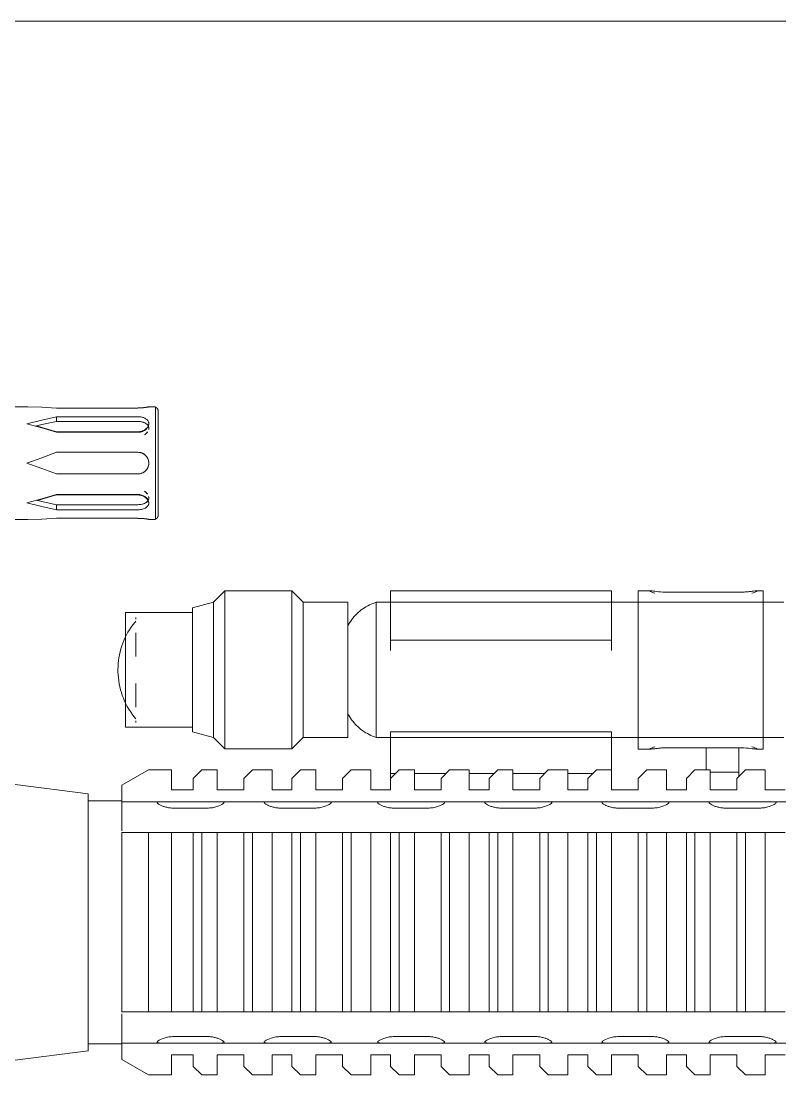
# Model space of a CAD drawing. Header units: inches. Extents: x -10318 to -7858, y -1627 to -453.
# Drawn here: x -8846.88 to -8841.22, y -579.17 to -571.31 of the extents above; entities that cross this region are included whole.
import ezdxf

# ---------------------------------------------------------------- set-up
doc = ezdxf.new("R2010")
doc.units = ezdxf.units.IN
doc.header["$MEASUREMENT"] = 0
doc.layers.add('A-FLOR', color=192, linetype='Continuous', lineweight=18)
doc.layers.add('A-GENM', color=13, linetype='Continuous', lineweight=9)

# ---------------------------------------------------------------- blocks, each defined once
blk = doc.blocks.new('M4_Assault_Rifle_14308 - M4_Assault_Rifle_14308-5156037-4-Lower')
at = {"layer": 'A-GENM'}
for p, q in [((15.3797, 0.4197), (15.2704, 0.4197)), ((16.2006, 0.4113), (15.5931, 0.4113)), ((16.3305, 0.4197), (16.2812, 0.4197)), ((16.3305, 0.4197), (16.3305, 0)), ((15.5931, 0.346), (16.2006, 0.346)), ((15.5931, 0.311), (15.5931, 0.346)), ((16.3305, 0), (16.3305, 0.3609)), ((16.3305, 0.333), (16.3305, 0.2555)), ((16.3305, 0.2552), (16.3305, 0.3323)), ((16.3305, 0.3181), (16.3305, 0.2291)), ((16.3305, 0.3181), (16.3305, 0.2291)), ((16.3305, 0.3181), (16.3305, 0.2498)), ((16.3305, 0.3181), (16.3305, 0.2498)), ((16.2006, 0.311), (15.5931, 0.311)), ((15.5931, 0.234), (16.2006, 0.234)), ((16.2006, 0.2306), (15.5931, 0.2306)), ((16.3305, 0.2255), (16.3305, 0.1385)), ((15.5931, 0.0807), (16.2006, 0.0807)), ((16.3305, 0.0548), (16.3305, 0)), ((16.3305, 0), (16.3305, 0.0548)), ((16.3305, 0.0547), (16.3305, 0)), ((16.3305, 0.0547), (16.3305, 0)), ((16.3305, 0.0458), (16.3305, 0)), ((16.3305, 0.0458), (16.3305, 0)), ((16.3305, 0), (16.3305, -0.0548)), ((16.3305, 0), (16.3305, -0.4197)), ((16.3305, 0), (16.3305, -0.0458)), ((16.3305, 0), (16.3305, -0.0458)), ((16.3305, 0), (16.3305, -0.0547)), ((16.3305, 0), (16.3305, -0.0547)), ((16.3305, -0.3609), (16.3305, 0)), ((16.3305, -0.0548), (16.3305, 0)), ((16.2006, -0.0807), (15.5931, -0.0807)), ((16.3305, -0.1385), (16.3305, -0.2255)), ((15.5931, -0.234), (16.2006, -0.234)), ((16.2006, -0.2378), (15.5931, -0.2378)), ((15.5931, -0.3102), (16.2006, -0.3102)), ((15.5931, -0.3102), (15.5931, -0.3483)), ((16.2006, -0.3483), (15.5931, -0.3483)), ((15.2704, -0.4197), (15.3797, -0.4197)), ((15.5931, -0.4113), (16.2006, -0.4113)), ((16.2812, -0.4197), (16.3305, -0.4197))]:
    blk.add_line(p, q, dxfattribs=at)
at = {"layer": 'A-GENM', "flags": 128}
for points in [[(15.5931, 0.4113), (15.4828, 0.4175), (15.3714, 0.4197)], [(16.3305, 0.4167), (16.3315, 0.4165), (16.3325, 0.4162), (16.3334, 0.4159), (16.3344, 0.4156), (16.3353, 0.4152), (16.3362, 0.4148), (16.3371, 0.4143), (16.338, 0.4138), (16.3389, 0.4133), (16.3397, 0.4128), (16.3405, 0.4122), (16.3413, 0.4116), (16.3421, 0.4109), (16.3428, 0.4102), (16.3435, 0.4095), (16.3442, 0.4088), (16.3449, 0.408), (16.3455, 0.4072), (16.3461, 0.4064), (16.3466, 0.4056), (16.3472, 0.4047), (16.3476, 0.4038), (16.3481, 0.4029), (16.3485, 0.402), (16.3489, 0.4011), (16.3492, 0.4001), (16.3495, 0.3992), (16.3498, 0.3982), (16.35, 0.3972), (16.3502, 0.3962), (16.3504, 0.3952), (16.3505, 0.3942), (16.3505, 0.3932), (16.3506, 0.3922), (16.3506, 0.3921)], [(15.3714, 0.2936), (15.483, 0.3213), (15.5931, 0.346)], [(16.3506, 0.3921), (16.3506, 0.3918), (16.3506, 0.3908), (16.3506, 0.3892), (16.3506, 0.3871), (16.3506, 0.3843), (16.3506, 0.3808), (16.3506, 0.3768), (16.3506, 0.3722), (16.3506, 0.3669), (16.3506, 0.3611), (16.3506, 0.3547), (16.3506, 0.3478), (16.3506, 0.3402), (16.3506, 0.3322), (16.3506, 0.3236), (16.3506, 0.3145), (16.3506, 0.3049), (16.3506, 0.2948), (16.3506, 0.2842), (16.3506, 0.2732), (16.3506, 0.2617), (16.3506, 0.2498), (16.3506, 0.2375), (16.3506, 0.2249), (16.3506, 0.2118), (16.3506, 0.1985), (16.3506, 0.1848), (16.3506, 0.1708), (16.3506, 0.1566), (16.3506, 0.1421), (16.3506, 0.1273), (16.3506, 0.1124), (16.3506, 0.0973), (16.3506, 0.082), (16.3506, 0.0666), (16.3506, 0.0511), (16.3506, 0.0355), (16.3506, 0.0199), (16.3506, 0.0042), (16.3506, 0)], [(16.3506, 0), (16.3506, 0.0157), (16.3506, 0.0313), (16.3506, 0.0469), (16.3506, 0.0625), (16.3506, 0.0779), (16.3506, 0.0932), (16.3506, 0.1083), (16.3506, 0.1233), (16.3506, 0.1381), (16.3506, 0.1527), (16.3506, 0.167), (16.3506, 0.181), (16.3506, 0.1948), (16.3506, 0.2083), (16.3506, 0.2214), (16.3506, 0.2341), (16.3506, 0.2465), (16.3506, 0.2585), (16.3506, 0.2701), (16.3506, 0.2813), (16.3506, 0.2919), (16.3506, 0.3022), (16.3506, 0.3119), (16.3506, 0.3212), (16.3506, 0.3299), (16.3506, 0.3381), (16.3506, 0.3458), (16.3506, 0.3529), (16.3506, 0.3594), (16.3506, 0.3654), (16.3506, 0.3708), (16.3506, 0.3756), (16.3506, 0.3798), (16.3506, 0.3834), (16.3506, 0.3864), (16.3506, 0.3887), (16.3506, 0.3905), (16.3506, 0.3916), (16.3506, 0.392)], [(15.5931, 0.2306), (15.4825, 0.2633), (15.3714, 0.2936)], [(15.5931, 0.311), (15.4833, 0.2873), (15.4367, 0.2763)], [(15.4424, 0.2776), (15.4825, 0.2665), (15.5931, 0.234)], [(15.3714, 0), (15.4828, 0.0405), (15.5931, 0.0807)], [(15.5931, -0.0807), (15.4828, -0.0405), (15.3714, 0)], [(16.3506, -0.3921), (16.3506, -0.3918), (16.3506, -0.3908), (16.3506, -0.3892), (16.3506, -0.3871), (16.3506, -0.3843), (16.3506, -0.3808), (16.3506, -0.3768), (16.3506, -0.3722), (16.3506, -0.3669), (16.3506, -0.3611), (16.3506, -0.3547), (16.3506, -0.3478), (16.3506, -0.3402), (16.3506, -0.3322), (16.3506, -0.3236), (16.3506, -0.3145), (16.3506, -0.3049), (16.3506, -0.2948), (16.3506, -0.2842), (16.3506, -0.2732), (16.3506, -0.2617), (16.3506, -0.2498), (16.3506, -0.2375), (16.3506, -0.2249), (16.3506, -0.2118), (16.3506, -0.1985), (16.3506, -0.1848), (16.3506, -0.1708), (16.3506, -0.1566), (16.3506, -0.1421), (16.3506, -0.1273), (16.3506, -0.1124), (16.3506, -0.0973), (16.3506, -0.082), (16.3506, -0.0666), (16.3506, -0.0511), (16.3506, -0.0355), (16.3506, -0.0199), (16.3506, -0.0042), (16.3506, 0)], [(16.3506, 0), (16.3506, -0.0157), (16.3506, -0.0313), (16.3506, -0.0469), (16.3506, -0.0625), (16.3506, -0.0779), (16.3506, -0.0932), (16.3506, -0.1083), (16.3506, -0.1233), (16.3506, -0.1381), (16.3506, -0.1527), (16.3506, -0.167), (16.3506, -0.181), (16.3506, -0.1948), (16.3506, -0.2083), (16.3506, -0.2214), (16.3506, -0.2341), (16.3506, -0.2465), (16.3506, -0.2585), (16.3506, -0.2701), (16.3506, -0.2813), (16.3506, -0.2919), (16.3506, -0.3022), (16.3506, -0.3119), (16.3506, -0.3212), (16.3506, -0.3299), (16.3506, -0.3381), (16.3506, -0.3458), (16.3506, -0.3529), (16.3506, -0.3594), (16.3506, -0.3654), (16.3506, -0.3708), (16.3506, -0.3756), (16.3506, -0.3798), (16.3506, -0.3834), (16.3506, -0.3864), (16.3506, -0.3887), (16.3506, -0.3905), (16.3506, -0.3916), (16.3506, -0.392)], [(15.3714, -0.297), (15.4831, -0.2667), (15.5931, -0.234)], [(15.5931, -0.3483), (15.4825, -0.3242), (15.3714, -0.297)], [(15.4441, -0.2777), (15.4826, -0.2867), (15.5931, -0.3102)], [(15.5931, -0.2378), (15.483, -0.2702), (15.4508, -0.2792)], [(16.3506, -0.3921), (16.3505, -0.3931), (16.3505, -0.3941), (16.3504, -0.3951), (16.3502, -0.3961), (16.3501, -0.3971), (16.3498, -0.398), (16.3496, -0.399), (16.3493, -0.4), (16.3489, -0.4009), (16.3486, -0.4019), (16.3482, -0.4028), (16.3477, -0.4037), (16.3472, -0.4046), (16.3467, -0.4054), (16.3462, -0.4063), (16.3456, -0.4071), (16.345, -0.4079), (16.3443, -0.4087), (16.3436, -0.4094), (16.3429, -0.4101), (16.3422, -0.4108), (16.3414, -0.4115), (16.3406, -0.4121), (16.3398, -0.4127), (16.339, -0.4132), (16.3381, -0.4138), (16.3373, -0.4143), (16.3364, -0.4147), (16.3355, -0.4151), (16.3345, -0.4155), (16.3336, -0.4159), (16.3326, -0.4162), (16.3316, -0.4164), (16.3307, -0.4167), (16.3305, -0.4167)], [(15.3714, -0.4197), (15.4828, -0.4175), (15.5931, -0.4113)]]:
    blk.add_lwpolyline(points, dxfattribs=at)
at = {"layer": 'A-GENM'}
for points, knots in [([(16.2006, 0.4125), (16.2055, 0.4125), (16.215, 0.4127), (16.2283, 0.4133), (16.2412, 0.4143), (16.2528, 0.4156), (16.2627, 0.4169), (16.2709, 0.4181), (16.2768, 0.4191), (16.2803, 0.4196), (16.2811, 0.4197), (16.2812, 0.4197)], [0, 0, 0, 0, 0.0555556, 0.1111111, 0.1666667, 0.2222222, 0.2777778, 0.3333333, 0.3888889, 0.4444444, 0.4880911, 0.4880911, 0.4880911, 0.4880911]), ([(16.2812, 0.4197), (16.2811, 0.4196), (16.2805, 0.4195), (16.2781, 0.4189), (16.2727, 0.4178), (16.2629, 0.4161), (16.2503, 0.4143), (16.2379, 0.413), (16.2304, 0.4124), (16.2283, 0.4123)], [0.5138889, 0.5138889, 0.5138889, 0.5138889, 0.5486111, 0.5833333, 0.6527778, 0.7222222, 0.7916667, 0.8611111, 0.8888889, 0.8888889, 0.8888889, 0.8888889]), ([(16.2006, 0.346), (16.2055, 0.346), (16.215, 0.3455), (16.2283, 0.3434), (16.2412, 0.3398), (16.2527, 0.3349), (16.2626, 0.3287), (16.2708, 0.3214), (16.2767, 0.313), (16.2808, 0.3029), (16.2816, 0.2933), (16.2806, 0.2848), (16.2782, 0.2764), (16.2728, 0.2656), (16.2629, 0.2541), (16.2503, 0.2442), (16.2298, 0.2339), (16.2128, 0.2307), (16.2006, 0.2306)], [0, 0, 0, 0, 0.055556, 0.111111, 0.166667, 0.222222, 0.277778, 0.333333, 0.388889, 0.444444, 0.513889, 0.548611, 0.583333, 0.652778, 0.722222, 0.791667, 0.861111, 1, 1, 1, 1]), ([(16.2801, 0.2501), (16.2812, 0.2543), (16.2818, 0.2629), (16.2791, 0.2747), (16.2726, 0.2856), (16.2628, 0.2946), (16.2502, 0.3018), (16.2298, 0.3089), (16.2129, 0.3109), (16.2006, 0.311)], [0.4444444, 0.4444444, 0.4444444, 0.4444444, 0.5138889, 0.5833333, 0.6527778, 0.7222222, 0.7916667, 0.8611111, 1, 1, 1, 1]), ([(16.2006, 0.234), (16.2055, 0.2341), (16.215, 0.2348), (16.2283, 0.2378), (16.2412, 0.2428), (16.2528, 0.2494), (16.2628, 0.2574), (16.271, 0.2665), (16.2769, 0.2764), (16.2809, 0.2874), (16.2817, 0.2976), (16.2806, 0.304), (16.28, 0.3064)], [0, 0, 0, 0, 0.0555556, 0.1111111, 0.1666667, 0.2222222, 0.2777778, 0.3333333, 0.3888889, 0.4444444, 0.5138889, 0.5555556, 0.5555556, 0.5555556, 0.5555556]), ([(16.2283, 0.3083), (16.2326, 0.3074), (16.2412, 0.3051), (16.2527, 0.3004), (16.2626, 0.2944), (16.2707, 0.2874), (16.2767, 0.2791), (16.2808, 0.2693), (16.2816, 0.2598), (16.2808, 0.2534), (16.2804, 0.2513)], [0.1111111, 0.1111111, 0.1111111, 0.1111111, 0.1666667, 0.2222222, 0.2777778, 0.3333333, 0.3888889, 0.4444444, 0.5138889, 0.5486111, 0.5486111, 0.5486111, 0.5486111]), ([(16.2006, 0.0807), (16.2129, 0.0807), (16.2368, 0.0752), (16.2634, 0.054), (16.2782, 0.0272), (16.2813, 0.0092), (16.2813, 0)], [0, 0, 0, 0, 0.285714, 0.571429, 0.785714, 1, 1, 1, 1]), ([(16.2006, 0.0807), (16.21, 0.0807), (16.2241, 0.0782), (16.2391, 0.0712), (16.247, 0.0662), (16.2507, 0.0633), (16.2525, 0.0618)], [0, 0, 0, 0, 0.1111111, 0.1666667, 0.1944444, 0.2222222, 0.2222222, 0.2222222, 0.2222222]), ([(16.2525, 0.0618), (16.2507, 0.0633), (16.247, 0.0662), (16.2391, 0.0712), (16.2241, 0.0782), (16.21, 0.0807), (16.2006, 0.0807)], [0.7777778, 0.7777778, 0.7777778, 0.7777778, 0.8055556, 0.8333333, 0.8888889, 1, 1, 1, 1]), ([(16.2509, 0.0631), (16.2439, 0.0688), (16.2331, 0.0747), (16.2216, 0.078), (16.2186, 0.0787)], [0.5714286, 0.5714286, 0.5714286, 0.5714286, 0.7857143, 0.8571429, 0.8571429, 0.8571429, 0.8571429]), ([(16.2813, 0), (16.2813, 0.0123), (16.2771, 0.0302), (16.2675, 0.0456), (16.2637, 0.0503)], [0, 0, 0, 0, 0.2857143, 0.4285714, 0.4285714, 0.4285714, 0.4285714]), ([(16.2705, 0.0404), (16.2716, 0.0384), (16.2738, 0.0342), (16.2774, 0.0255), (16.2817, 0.0096), (16.2817, -0.0096), (16.2768, -0.0278), (16.2728, -0.0364), (16.2705, -0.0404)], [0.3333333, 0.3333333, 0.3333333, 0.3333333, 0.3611111, 0.3888889, 0.4444444, 0.5555556, 0.6111111, 0.6666667, 0.6666667, 0.6666667, 0.6666667]), ([(16.2705, -0.0404), (16.2716, -0.0384), (16.2738, -0.0342), (16.2774, -0.0255), (16.2817, -0.0096), (16.2817, 0.0096), (16.2768, 0.0278), (16.2728, 0.0364), (16.2705, 0.0404)], [0.3333333, 0.3333333, 0.3333333, 0.3333333, 0.3611111, 0.3888889, 0.4444444, 0.5555556, 0.6111111, 0.6666667, 0.6666667, 0.6666667, 0.6666667]), ([(16.2813, 0), (16.2813, -0.0123), (16.2758, -0.0362), (16.2546, -0.0628), (16.2277, -0.0776), (16.2098, -0.0807), (16.2006, -0.0807)], [0, 0, 0, 0, 0.285714, 0.571429, 0.785714, 1, 1, 1, 1]), ([(16.2525, -0.0618), (16.2507, -0.0633), (16.247, -0.0662), (16.2391, -0.0712), (16.2241, -0.0782), (16.21, -0.0807), (16.2006, -0.0807)], [0.7777778, 0.7777778, 0.7777778, 0.7777778, 0.8055556, 0.8333333, 0.8888889, 1, 1, 1, 1]), ([(16.2006, -0.0807), (16.21, -0.0807), (16.2241, -0.0782), (16.2391, -0.0712), (16.247, -0.0662), (16.2507, -0.0633), (16.2525, -0.0618)], [0, 0, 0, 0, 0.1111111, 0.1666667, 0.1944444, 0.2222222, 0.2222222, 0.2222222, 0.2222222]), ([(16.2006, -0.234), (16.2055, -0.234), (16.215, -0.2348), (16.2283, -0.2378), (16.2412, -0.2429), (16.2527, -0.2495), (16.2626, -0.2576), (16.2708, -0.2667), (16.2767, -0.2765), (16.2808, -0.2875), (16.2816, -0.2973), (16.2806, -0.3054), (16.2782, -0.3131), (16.2728, -0.3224), (16.263, -0.3315), (16.2503, -0.3389), (16.2298, -0.3462), (16.2128, -0.3482), (16.2006, -0.3483)], [0, 0, 0, 0, 0.055556, 0.111111, 0.166667, 0.222222, 0.277778, 0.333333, 0.388889, 0.444444, 0.513889, 0.548611, 0.583333, 0.652778, 0.722222, 0.791667, 0.861111, 1, 1, 1, 1]), ([(16.2801, -0.3097), (16.2811, -0.3057), (16.2818, -0.2975), (16.2792, -0.285), (16.2726, -0.2725), (16.2628, -0.2611), (16.2502, -0.2513), (16.2297, -0.2411), (16.2128, -0.2379), (16.2006, -0.2378)], [0.4444444, 0.4444444, 0.4444444, 0.4444444, 0.5138889, 0.5833333, 0.6527778, 0.7222222, 0.7916667, 0.8611111, 1, 1, 1, 1]), ([(16.2006, -0.3102), (16.2055, -0.3102), (16.215, -0.3097), (16.2284, -0.3078), (16.2413, -0.3044), (16.2529, -0.2998), (16.2628, -0.2938), (16.271, -0.2867), (16.2769, -0.2784), (16.2809, -0.2686), (16.2817, -0.2586), (16.2806, -0.2518), (16.28, -0.2493)], [0, 0, 0, 0, 0.0555556, 0.1111111, 0.1666667, 0.2222222, 0.2777778, 0.3333333, 0.3888889, 0.4444444, 0.5138889, 0.5555556, 0.5555556, 0.5555556, 0.5555556]), ([(16.28, -0.2493), (16.2811, -0.2535), (16.2816, -0.2599), (16.2806, -0.2681), (16.2782, -0.2758), (16.2728, -0.2849), (16.263, -0.2939), (16.2503, -0.3011), (16.238, -0.3054), (16.2305, -0.3071), (16.2283, -0.3075)], [0.4444444, 0.4444444, 0.4444444, 0.4444444, 0.5138889, 0.5486111, 0.5833333, 0.6527778, 0.7222222, 0.7916667, 0.8611111, 0.8888889, 0.8888889, 0.8888889, 0.8888889]), ([(16.2812, -0.4197), (16.2811, -0.4197), (16.2805, -0.4197), (16.2781, -0.4193), (16.2727, -0.4184), (16.2629, -0.4169), (16.2503, -0.4153), (16.2297, -0.4132), (16.2128, -0.4125), (16.2006, -0.4125)], [0.5138889, 0.5138889, 0.5138889, 0.5138889, 0.5486111, 0.5833333, 0.6527778, 0.7222222, 0.7916667, 0.8611111, 1, 1, 1, 1]), ([(16.2282, -0.4123), (16.2326, -0.4126), (16.2412, -0.4133), (16.2527, -0.4147), (16.2627, -0.4161), (16.2708, -0.4175), (16.2768, -0.4187), (16.2808, -0.4195), (16.2815, -0.4197), (16.2812, -0.4197)], [0.1111111, 0.1111111, 0.1111111, 0.1111111, 0.1666667, 0.2222222, 0.2777778, 0.3333333, 0.3888889, 0.4444444, 0.5138889, 0.5138889, 0.5138889, 0.5138889])]:
    blk.add_open_spline(points, degree=3, knots=knots, dxfattribs=at)
for points in [[(16.2723, 0.2324), (16.2695, 0.2283), (16.263, 0.2206), (16.2545, 0.214), (16.2499, 0.211)], [(16.2526, 0.2128), (16.2562, 0.2153), (16.2628, 0.2207), (16.2683, 0.2269), (16.2706, 0.23)], [(16.2187, -0.0787), (16.2246, -0.0773), (16.2359, -0.0733), (16.2462, -0.0669), (16.2509, -0.0631)], [(16.2637, -0.0504), (16.2693, -0.0433), (16.2782, -0.0272), (16.2813, -0.0092), (16.2813, 0)], [(16.272, -0.2316), (16.2693, -0.2275), (16.2628, -0.2198), (16.2544, -0.2131), (16.2497, -0.2101)], [(16.2525, -0.2119), (16.256, -0.2144), (16.2626, -0.2199), (16.268, -0.226), (16.2704, -0.2292)]]:
    blk.add_open_spline(points, degree=3, dxfattribs=at)
blk = doc.blocks.new('Plasma_Rifle_Gun_19964 - Plasma_Rifle_Gun_19964-5158450-4-Lower')
at = {"layer": 'A-GENM'}
for p, q in [((-2.5609, -0.1935), (-2.5609, -0.3565)), ((-2.3155, -0.406), (-2.3155, -0.1935)), ((-2.3155, -0.3746), (-2.5294, -0.3746))]:
    blk.add_line(p, q, dxfattribs=at)
blk = doc.blocks.new('M4_Assault_Rifle_14308 - M4_Assault_Rifle_14308-V5-4-Lower')
at = {"layer": 'A-GENM'}
for p, q in [((2.8489, 2.4743), (2.7645, 2.3899)), ((3.3489, 2.4743), (2.8489, 2.4743)), ((2.8489, 2.4743), (2.8489, 1.8851)), ((3.4333, 2.3899), (3.3489, 2.4743)), ((3.3489, 2.4743), (3.3489, 1.8851)), ((5.7347, 2.4747), (4.0849, 2.4747)), ((4.0849, 2.4747), (4.0849, 2.1057)), ((5.7347, 2.1057), (5.7347, 2.4747)), ((6.0256, 2.4741), (5.9339, 2.4741)), ((5.9339, 1.8836), (5.9339, 2.4741)), ((6.7237, 2.4653), (6.1165, 2.4653)), ((6.8645, 2.4741), (6.8145, 2.4741)), ((6.8645, 1.8836), (6.8645, 2.4741)), ((2.7645, 2.3899), (2.6083, 2.3481)), ((2.7645, 2.3899), (2.7645, 1.8851)), ((3.7656, 2.3899), (3.4333, 2.3899)), ((3.4333, 2.3899), (3.4333, 1.8851)), ((3.7656, 2.3899), (3.7656, 1.8851)), ((7.0186, 2.3899), (3.9787, 2.3899)), ((3.9787, 2.3899), (3.9787, 1.8851)), ((2.6083, 2.3126), (2.1083, 2.3126)), ((2.1083, 2.3126), (2.1083, 1.8851)), ((2.6083, 2.3481), (2.6083, 1.8851)), ((2.1083, 2.2629), (2.1083, 2.2763)), ((2.1083, 2.2629), (2.1083, 2.2763)), ((2.1839, 2.2763), (2.1839, 2.2629)), ((2.1839, 2.2763), (2.1839, 2.2629)), ((2.1083, 1.9865), (2.1083, 2.1618)), ((2.1839, 2.1613), (2.1839, 1.9854)), ((4.0849, 2.0282), (4.0849, 2.1057)), ((4.0849, 2.1057), (5.7347, 2.1057)), ((5.7347, 2.1057), (5.7347, 2.0282)), ((2.1083, 1.8851), (2.1083, 1.4577)), ((2.6083, 1.8851), (2.6083, 1.4222)), ((2.7645, 1.8851), (2.7645, 1.3803)), ((2.8489, 1.8851), (2.8489, 1.2959)), ((3.3489, 1.8851), (3.3489, 1.2959)), ((3.4333, 1.8851), (3.4333, 1.3803)), ((3.7656, 1.8851), (3.7656, 1.3803)), ((3.9787, 1.8851), (3.9787, 1.3803)), ((5.9339, 1.2932), (5.9339, 1.8836)), ((6.8645, 1.2932), (6.8645, 1.8836)), ((2.1083, 1.5774), (2.1083, 1.7976)), ((2.1839, 1.7823), (2.1839, 1.6064)), ((2.1083, 1.4914), (2.1083, 1.5013)), ((2.1083, 1.4914), (2.1083, 1.5013)), ((2.1839, 1.5048), (2.1839, 1.4914)), ((2.1839, 1.5048), (2.1839, 1.4914)), ((2.1083, 1.4577), (2.6083, 1.4577)), ((2.6083, 1.4222), (2.7645, 1.3803)), ((4.0849, 1.1114), (4.0849, 1.4222)), ((4.0849, 1.4222), (5.7347, 1.4222)), ((5.7347, 1.4222), (5.7347, 1.139)), ((2.7645, 1.3803), (2.8489, 1.2959)), ((3.3489, 1.2959), (3.4333, 1.3803)), ((3.4333, 1.3803), (3.7656, 1.3803)), ((3.9787, 1.3803), (7.0186, 1.3803)), ((2.8489, 1.2959), (3.3489, 1.2959)), ((5.9339, 1.2932), (6.0256, 1.2932)), ((6.1165, 1.3019), (6.7237, 1.3019)), ((6.8145, 1.2932), (6.8645, 1.2932)), ((2.2789, 1.139), (2.0797, 1.0239)), ((2.4497, 1.139), (2.2789, 1.139)), ((2.4497, 0.9895), (2.4497, 1.139)), ((2.677, 1.139), (2.613, 1.0749)), ((2.7909, 1.139), (2.677, 1.139)), ((2.7909, 0.9895), (2.7909, 1.139)), ((3.0542, 1.139), (2.9902, 1.0749)), ((3.201, 1.139), (3.0542, 1.139)), ((3.201, 0.9895), (3.201, 1.139)), ((3.413, 1.139), (3.3489, 1.0749)), ((3.5268, 1.139), (3.413, 1.139)), ((3.5268, 0.9895), (3.5268, 1.139)), ((3.7902, 1.139), (3.7261, 1.0749)), ((3.937, 1.139), (3.7902, 1.139)), ((3.937, 0.9895), (3.937, 1.139)), ((4.1489, 1.139), (4.0849, 1.0749)), ((4.0849, 1.0749), (4.0849, 1.1114)), ((4.0849, 1.1114), (4.1213, 1.1114)), ((4.2628, 1.139), (4.1489, 1.139)), ((4.2628, 0.9895), (4.2628, 1.139)), ((4.2628, 1.1114), (4.4985, 1.1114)), ((4.5261, 1.139), (4.462, 1.0749)), ((4.6729, 1.139), (4.5261, 1.139)), ((4.6729, 0.9895), (4.6729, 1.139)), ((4.6729, 1.1114), (4.8573, 1.1114)), ((4.8849, 1.139), (4.8208, 1.0749)), ((4.9987, 1.139), (4.8849, 1.139)), ((4.9987, 0.9895), (4.9987, 1.139)), ((4.9987, 1.1114), (5.2345, 1.1114)), ((5.262, 1.139), (5.198, 1.0749)), ((5.4088, 1.139), (5.262, 1.139)), ((5.4088, 0.9895), (5.4088, 1.139)), ((5.4088, 1.1114), (5.5932, 1.1114)), ((5.6208, 1.139), (5.5567, 1.0749)), ((5.7347, 1.139), (5.6208, 1.139)), ((5.7347, 0.9895), (5.7347, 1.139)), ((5.998, 1.139), (5.9339, 1.0749)), ((6.1448, 1.139), (5.998, 1.139)), ((6.1448, 0.9895), (6.1448, 1.139)), ((6.3567, 1.139), (6.2927, 1.0749)), ((6.4706, 1.139), (6.3567, 1.139)), ((6.4706, 0.9895), (6.4706, 1.139)), ((6.7339, 1.139), (6.6699, 1.0749)), ((6.8807, 1.139), (6.7339, 1.139)), ((6.8807, 0.9895), (6.8807, 1.139)), ((1.8297, 0.9593), (1.2853, 1.0295)), ((2.0797, 1.0239), (2.0797, 0.864)), ((2.613, 1.0749), (2.613, 0.9895)), ((2.9902, 1.0749), (2.9902, 0.9895)), ((3.3489, 1.0749), (3.3489, 0.9895)), ((3.7261, 1.0749), (3.7261, 0.9895)), ((4.0849, 1.0749), (4.0849, 0.9895)), ((4.462, 1.0749), (4.462, 0.9895)), ((4.8208, 1.0749), (4.8208, 0.9895)), ((5.198, 1.0749), (5.198, 0.9895)), ((5.5567, 1.0749), (5.5567, 0.9895)), ((5.9339, 1.0749), (5.9339, 0.9895)), ((6.2927, 1.0749), (6.2927, 0.9895)), ((6.6699, 1.0749), (6.6699, 0.9895)), ((1.8297, 0), (1.8297, 0.9593)), ((2.613, 0.9895), (2.4497, 0.9895)), ((2.9902, 0.9895), (2.7909, 0.9895)), ((3.3489, 0.9895), (3.201, 0.9895)), ((3.7261, 0.9895), (3.5268, 0.9895)), ((4.0849, 0.9895), (3.937, 0.9895)), ((4.462, 0.9895), (4.2628, 0.9895)), ((4.8208, 0.9895), (4.6729, 0.9895)), ((5.198, 0.9895), (4.9987, 0.9895)), ((5.5567, 0.9895), (5.4088, 0.9895)), ((5.9339, 0.9895), (5.7347, 0.9895)), ((6.2927, 0.9895), (6.1448, 0.9895)), ((6.6699, 0.9895), (6.4706, 0.9895)), ((7.0286, 0.9895), (6.8807, 0.9895)), ((2.0797, 0.9062), (1.8297, 0.9062)), ((2.3669, 0.9007), (2.0797, 0.9007)), ((2.0797, 0.9007), (2.0797, 0.6821)), ((2.3669, 0.9007), (2.4677, 0.9007)), ((2.4677, 0.9007), (2.7177, 0.9007)), ((2.7177, 0.9007), (2.8184, 0.9007)), ((3.1667, 0.9007), (2.8184, 0.9007)), ((3.1667, 0.9007), (3.2674, 0.9007)), ((3.2674, 0.9007), (3.5174, 0.9007)), ((3.5174, 0.9007), (3.6182, 0.9007)), ((4.0127, 0.9007), (3.6182, 0.9007)), ((4.0127, 0.9007), (4.1135, 0.9007)), ((4.1135, 0.9007), (4.3635, 0.9007)), ((4.3635, 0.9007), (4.4642, 0.9007)), ((4.8125, 0.9007), (4.4642, 0.9007)), ((4.8125, 0.9007), (4.9132, 0.9007)), ((4.9132, 0.9007), (5.1632, 0.9007)), ((5.1632, 0.9007), (5.264, 0.9007)), ((5.6865, 0.9007), (5.264, 0.9007)), ((5.6865, 0.9007), (5.7872, 0.9007)), ((5.7872, 0.9007), (6.0372, 0.9007)), ((6.0372, 0.9007), (6.138, 0.9007)), ((6.4863, 0.9007), (6.138, 0.9007)), ((6.4863, 0.9007), (6.587, 0.9007)), ((6.587, 0.9007), (6.837, 0.9007)), ((6.837, 0.9007), (6.9378, 0.9007)), ((7.3323, 0.9007), (6.9378, 0.9007)), ((2.7177, 0.8528), (2.4677, 0.8528)), ((3.5174, 0.8528), (3.2674, 0.8528)), ((4.3635, 0.8528), (4.1135, 0.8528)), ((5.1632, 0.8528), (4.9132, 0.8528)), ((6.0372, 0.8528), (5.7872, 0.8528)), ((6.837, 0.8528), (6.587, 0.8528)), ((2.0797, 0.6712), (2.2789, 0.6712)), ((2.0797, 0.6712), (2.0797, -0.6673)), ((2.2789, 0.6712), (2.4497, 0.6712)), ((2.2789, 0.6712), (2.2789, -0.6673)), ((2.4497, 0.6712), (2.613, 0.6712)), ((2.4497, 0.6712), (2.4497, -0.6673)), ((2.613, 0.6712), (2.677, 0.6712)), ((2.613, 0.6712), (2.613, -0.6673)), ((2.677, 0.6712), (2.7909, 0.6712)), ((2.677, 0.6712), (2.677, -0.6673)), ((2.7909, 0.6712), (2.9902, 0.6712)), ((2.7909, 0.6712), (2.7909, -0.6673)), ((2.9902, 0.6712), (3.0542, 0.6712)), ((2.9902, 0.6712), (2.9902, -0.6673)), ((3.0542, 0.6712), (3.201, 0.6712)), ((3.0542, 0.6712), (3.0542, -0.6673)), ((3.201, 0.6712), (3.3489, 0.6712)), ((3.201, 0.6712), (3.201, -0.6673)), ((3.3489, 0.6712), (3.413, 0.6712)), ((3.3489, 0.6712), (3.3489, -0.6673)), ((3.413, 0.6712), (3.5268, 0.6712)), ((3.413, 0.6712), (3.413, -0.6673)), ((3.5268, 0.6712), (3.7261, 0.6712)), ((3.5268, 0.6712), (3.5268, -0.6673)), ((3.7261, 0.6712), (3.7902, 0.6712)), ((3.7261, 0.6712), (3.7261, -0.6673)), ((3.7902, 0.6712), (3.937, 0.6712)), ((3.7902, 0.6712), (3.7902, -0.6673)), ((3.937, 0.6712), (4.0849, 0.6712)), ((3.937, 0.6712), (3.937, -0.6673)), ((4.0849, 0.6712), (4.1489, 0.6712)), ((4.0849, 0.6712), (4.0849, -0.6673)), ((4.1489, 0.6712), (4.2628, 0.6712)), ((4.1489, 0.6712), (4.1489, -0.6673)), ((4.2628, 0.6712), (4.462, 0.6712)), ((4.2628, 0.6712), (4.2628, -0.6673)), ((4.462, 0.6712), (4.5261, 0.6712)), ((4.462, 0.6712), (4.462, -0.6673)), ((4.5261, 0.6712), (4.6729, 0.6712)), ((4.5261, 0.6712), (4.5261, -0.6673)), ((4.6729, 0.6712), (4.8208, 0.6712)), ((4.6729, 0.6712), (4.6729, -0.6673)), ((4.8208, 0.6712), (4.8849, 0.6712)), ((4.8208, 0.6712), (4.8208, -0.6673)), ((4.8849, 0.6712), (4.9987, 0.6712)), ((4.8849, 0.6712), (4.8849, -0.6673)), ((4.9987, 0.6712), (5.198, 0.6712)), ((4.9987, 0.6712), (4.9987, -0.6673)), ((5.198, 0.6712), (5.262, 0.6712)), ((5.198, 0.6712), (5.198, -0.6673)), ((5.262, 0.6712), (5.4088, 0.6712)), ((5.262, 0.6712), (5.262, -0.6673)), ((5.4088, 0.6712), (5.5567, 0.6712)), ((5.4088, 0.6712), (5.4088, -0.6673)), ((5.5567, 0.6712), (5.6208, 0.6712)), ((5.5567, 0.6712), (5.5567, -0.6673)), ((5.6208, 0.6712), (5.7347, 0.6712)), ((5.6208, 0.6712), (5.6208, -0.6673)), ((5.7347, 0.6712), (5.9339, 0.6712)), ((5.7347, 0.6712), (5.7347, -0.6673)), ((5.9339, 0.6712), (5.998, 0.6712)), ((5.9339, 0.6712), (5.9339, -0.6673)), ((5.998, 0.6712), (6.1448, 0.6712)), ((5.998, 0.6712), (5.998, -0.6673)), ((6.1448, 0.6712), (6.2927, 0.6712)), ((6.1448, 0.6712), (6.1448, -0.6673)), ((6.2927, 0.6712), (6.3567, 0.6712)), ((6.2927, 0.6712), (6.2927, -0.6673)), ((6.3567, 0.6712), (6.4706, 0.6712)), ((6.3567, 0.6712), (6.3567, -0.6673)), ((6.4706, 0.6712), (6.6699, 0.6712)), ((6.4706, 0.6712), (6.4706, -0.6673)), ((6.6699, 0.6712), (6.7339, 0.6712)), ((6.6699, 0.6712), (6.6699, -0.6673)), ((6.7339, 0.6712), (6.8807, 0.6712)), ((6.7339, 0.6712), (6.7339, -0.6673)), ((6.8807, 0.6712), (7.0286, 0.6712)), ((6.8807, 0.6712), (6.8807, -0.6673)), ((1.8297, -0.9593), (1.8297, 0)), ((2.2789, -0.6673), (2.0797, -0.6673)), ((2.0797, -0.6821), (2.0797, -0.9007)), ((2.4497, -0.6673), (2.2789, -0.6673)), ((2.613, -0.6673), (2.4497, -0.6673)), ((2.677, -0.6673), (2.613, -0.6673)), ((2.7909, -0.6673), (2.677, -0.6673)), ((2.9902, -0.6673), (2.7909, -0.6673)), ((3.0542, -0.6673), (2.9902, -0.6673)), ((3.201, -0.6673), (3.0542, -0.6673)), ((3.3489, -0.6673), (3.201, -0.6673)), ((3.413, -0.6673), (3.3489, -0.6673)), ((3.5268, -0.6673), (3.413, -0.6673)), ((3.7261, -0.6673), (3.5268, -0.6673)), ((3.7902, -0.6673), (3.7261, -0.6673)), ((3.937, -0.6673), (3.7902, -0.6673)), ((4.0849, -0.6673), (3.937, -0.6673)), ((4.1489, -0.6673), (4.0849, -0.6673)), ((4.2628, -0.6673), (4.1489, -0.6673)), ((4.462, -0.6673), (4.2628, -0.6673)), ((4.5261, -0.6673), (4.462, -0.6673)), ((4.6729, -0.6673), (4.5261, -0.6673)), ((4.8208, -0.6673), (4.6729, -0.6673)), ((4.8849, -0.6673), (4.8208, -0.6673)), ((4.9987, -0.6673), (4.8849, -0.6673)), ((5.198, -0.6673), (4.9987, -0.6673)), ((5.262, -0.6673), (5.198, -0.6673)), ((5.4088, -0.6673), (5.262, -0.6673)), ((5.5567, -0.6673), (5.4088, -0.6673)), ((5.6208, -0.6673), (5.5567, -0.6673)), ((5.7347, -0.6673), (5.6208, -0.6673)), ((5.9339, -0.6673), (5.7347, -0.6673)), ((5.998, -0.6673), (5.9339, -0.6673)), ((6.1448, -0.6673), (5.998, -0.6673)), ((6.2927, -0.6673), (6.1448, -0.6673)), ((6.3567, -0.6673), (6.2927, -0.6673)), ((6.4706, -0.6673), (6.3567, -0.6673)), ((6.6699, -0.6673), (6.4706, -0.6673)), ((6.7339, -0.6673), (6.6699, -0.6673)), ((6.8807, -0.6673), (6.7339, -0.6673)), ((7.0286, -0.6673), (6.8807, -0.6673)), ((2.0797, -0.864), (2.0797, -1.0239)), ((2.4677, -0.8528), (2.7177, -0.8528)), ((3.2674, -0.8528), (3.5174, -0.8528)), ((4.1135, -0.8528), (4.3635, -0.8528)), ((4.9132, -0.8528), (5.1632, -0.8528)), ((5.7872, -0.8528), (6.0372, -0.8528)), ((6.587, -0.8528), (6.837, -0.8528)), ((1.8297, -0.9063), (2.0797, -0.9063)), ((2.0797, -0.9007), (2.3669, -0.9007)), ((2.4677, -0.9007), (2.3669, -0.9007)), ((2.7177, -0.9007), (2.4677, -0.9007)), ((2.8184, -0.9007), (2.7177, -0.9007)), ((2.8184, -0.9007), (3.1667, -0.9007)), ((3.2674, -0.9007), (3.1667, -0.9007)), ((3.5174, -0.9007), (3.2674, -0.9007)), ((3.6182, -0.9007), (3.5174, -0.9007)), ((3.6182, -0.9007), (4.0127, -0.9007)), ((4.1135, -0.9007), (4.0127, -0.9007)), ((4.3635, -0.9007), (4.1135, -0.9007)), ((4.4642, -0.9007), (4.3635, -0.9007)), ((4.4642, -0.9007), (4.8125, -0.9007)), ((4.9132, -0.9007), (4.8125, -0.9007)), ((5.1632, -0.9007), (4.9132, -0.9007)), ((5.264, -0.9007), (5.1632, -0.9007)), ((5.264, -0.9007), (5.6865, -0.9007)), ((5.7872, -0.9007), (5.6865, -0.9007)), ((6.0372, -0.9007), (5.7872, -0.9007)), ((6.138, -0.9007), (6.0372, -0.9007)), ((6.138, -0.9007), (6.4863, -0.9007)), ((6.587, -0.9007), (6.4863, -0.9007)), ((6.837, -0.9007), (6.587, -0.9007)), ((6.9378, -0.9007), (6.837, -0.9007)), ((6.9378, -0.9007), (7.3323, -0.9007)), ((1.2853, -1.0295), (1.8297, -0.9593)), ((2.4497, -1.139), (2.4497, -0.9895)), ((2.4497, -0.9895), (2.613, -0.9895)), ((2.613, -0.9895), (2.613, -1.0749)), ((2.7909, -1.139), (2.7909, -0.9895)), ((2.7909, -0.9895), (2.9902, -0.9895)), ((2.9902, -0.9895), (2.9902, -1.0749)), ((3.201, -1.139), (3.201, -0.9895)), ((3.201, -0.9895), (3.3489, -0.9895)), ((3.3489, -0.9895), (3.3489, -1.0749)), ((3.5268, -1.139), (3.5268, -0.9895)), ((3.5268, -0.9895), (3.7261, -0.9895)), ((3.7261, -0.9895), (3.7261, -1.0749)), ((3.937, -1.139), (3.937, -0.9895)), ((3.937, -0.9895), (4.0849, -0.9895)), ((4.0849, -0.9895), (4.0849, -1.0749)), ((4.2628, -1.139), (4.2628, -0.9895)), ((4.2628, -0.9895), (4.462, -0.9895)), ((4.462, -0.9895), (4.462, -1.0749)), ((4.6729, -1.139), (4.6729, -0.9895)), ((4.6729, -0.9895), (4.8208, -0.9895)), ((4.8208, -0.9895), (4.8208, -1.0749)), ((4.9987, -1.139), (4.9987, -0.9895)), ((4.9987, -0.9895), (5.198, -0.9895)), ((5.198, -0.9895), (5.198, -1.0749)), ((5.4088, -1.139), (5.4088, -0.9895)), ((5.4088, -0.9895), (5.5567, -0.9895)), ((5.5567, -0.9895), (5.5567, -1.0749)), ((5.7347, -1.139), (5.7347, -0.9895)), ((5.7347, -0.9895), (5.9339, -0.9895)), ((5.9339, -0.9895), (5.9339, -1.0749)), ((6.1448, -1.139), (6.1448, -0.9895)), ((6.1448, -0.9895), (6.2927, -0.9895)), ((6.2927, -0.9895), (6.2927, -1.0749)), ((6.4706, -1.139), (6.4706, -0.9895)), ((6.4706, -0.9895), (6.6699, -0.9895)), ((6.6699, -0.9895), (6.6699, -1.0749)), ((6.8807, -1.139), (6.8807, -0.9895)), ((6.8807, -0.9895), (7.0286, -0.9895)), ((2.0797, -1.0239), (2.2789, -1.139)), ((2.613, -1.0749), (2.677, -1.139)), ((2.9902, -1.0749), (3.0542, -1.139)), ((3.3489, -1.0749), (3.413, -1.139)), ((3.7261, -1.0749), (3.7902, -1.139)), ((4.0849, -1.0749), (4.1489, -1.139)), ((4.462, -1.0749), (4.5261, -1.139)), ((4.8208, -1.0749), (4.8849, -1.139)), ((5.198, -1.0749), (5.262, -1.139)), ((5.5567, -1.0749), (5.6208, -1.139)), ((5.9339, -1.0749), (5.998, -1.139)), ((6.2927, -1.0749), (6.3567, -1.139)), ((6.6699, -1.0749), (6.7339, -1.139)), ((2.2789, -1.139), (2.4497, -1.139)), ((2.677, -1.139), (2.7909, -1.139)), ((3.0542, -1.139), (3.201, -1.139)), ((3.413, -1.139), (3.5268, -1.139)), ((3.7902, -1.139), (3.937, -1.139)), ((4.1489, -1.139), (4.2628, -1.139)), ((4.5261, -1.139), (4.6729, -1.139)), ((4.8849, -1.139), (4.9987, -1.139)), ((5.262, -1.139), (5.4088, -1.139)), ((5.6208, -1.139), (5.7347, -1.139)), ((5.998, -1.139), (6.1448, -1.139)), ((6.3567, -1.139), (6.4706, -1.139)), ((6.7339, -1.139), (6.8807, -1.139))]:
    blk.add_line(p, q, dxfattribs=at)
at = {"layer": 'A-GENM', "flags": 128}
for points in [[(3.7656, 2.2111), (3.7724, 2.2237), (3.7798, 2.2361), (3.7876, 2.2482), (3.7959, 2.2599), (3.8047, 2.2713), (3.8139, 2.2824), (3.8236, 2.2931), (3.8336, 2.3033), (3.8441, 2.3132), (3.855, 2.3226), (3.8662, 2.3316), (3.8778, 2.3402), (3.8897, 2.3482), (3.9019, 2.3558), (3.9145, 2.3629), (3.9272, 2.3695), (3.9403, 2.3756), (3.9536, 2.3811), (3.9671, 2.3861), (3.9787, 2.3899)], [(2.0511, 1.8861), (2.0515, 1.9086), (2.0529, 1.931), (2.0551, 1.9534), (2.0582, 1.9756), (2.0623, 1.9977), (2.0672, 2.0196), (2.0729, 2.0413), (2.0796, 2.0628), (2.0871, 2.0839), (2.0954, 2.1048), (2.1045, 2.1253), (2.1145, 2.1454), (2.1253, 2.1651), (2.1368, 2.1844), (2.1491, 2.2032), (2.1622, 2.2215), (2.1759, 2.2392), (2.1839, 2.2488)], [(2.0511, 1.8821), (2.0511, 1.8821), (2.0511, 1.8822), (2.0511, 1.8823), (2.0511, 1.8823), (2.0511, 1.8824), (2.0511, 1.8825), (2.0511, 1.8825), (2.0511, 1.8826), (2.0511, 1.8827), (2.0511, 1.8828), (2.0511, 1.8828), (2.0511, 1.8829), (2.0511, 1.883), (2.0511, 1.8831), (2.0511, 1.8832), (2.0511, 1.8833), (2.0511, 1.8834), (2.0511, 1.8835), (2.0511, 1.8835), (2.0511, 1.8836), (2.0511, 1.8837), (2.0511, 1.8838), (2.0511, 1.8839), (2.0511, 1.884), (2.0511, 1.8841), (2.0511, 1.8842), (2.0511, 1.8843), (2.0511, 1.8844), (2.0511, 1.8845), (2.0511, 1.8845), (2.0511, 1.8846), (2.0511, 1.8847), (2.0511, 1.8848), (2.0511, 1.8849), (2.0511, 1.885), (2.0511, 1.885), (2.0511, 1.8851), (2.0511, 1.8852), (2.0511, 1.8853), (2.0511, 1.8853), (2.0511, 1.8854), (2.0511, 1.8855), (2.0511, 1.8855), (2.0511, 1.8856)], [(2.0511, 1.8856), (2.0511, 1.8856), (2.0511, 1.8855), (2.0511, 1.8854), (2.0511, 1.8854), (2.0511, 1.8853), (2.0511, 1.8852), (2.0511, 1.8852), (2.0511, 1.8851), (2.0511, 1.885), (2.0511, 1.8849), (2.0511, 1.8848), (2.0511, 1.8848), (2.0511, 1.8847), (2.0511, 1.8846), (2.0511, 1.8845), (2.0511, 1.8844), (2.0511, 1.8843), (2.0511, 1.8842), (2.0511, 1.8841), (2.0511, 1.8841), (2.0511, 1.884), (2.0511, 1.8839), (2.0511, 1.8838), (2.0511, 1.8837), (2.0511, 1.8836), (2.0511, 1.8835), (2.0511, 1.8834), (2.0511, 1.8833), (2.0511, 1.8832), (2.0511, 1.8832), (2.0511, 1.8831), (2.0511, 1.883), (2.0511, 1.8829), (2.0511, 1.8828), (2.0511, 1.8827), (2.0511, 1.8827), (2.0511, 1.8826), (2.0511, 1.8825), (2.0511, 1.8824), (2.0511, 1.8824), (2.0511, 1.8823), (2.0511, 1.8822), (2.0511, 1.8822), (2.0511, 1.8821)], [(2.1839, 1.5189), (2.1697, 1.5363), (2.1563, 1.5543), (2.1436, 1.5728), (2.1316, 1.5918), (2.1204, 1.6113), (2.11, 1.6312), (2.1004, 1.6515), (2.0916, 1.6721), (2.0836, 1.6931), (2.0765, 1.7144), (2.0703, 1.736), (2.0649, 1.7578), (2.0604, 1.7798), (2.0567, 1.802), (2.054, 1.8243), (2.0521, 1.8466), (2.0512, 1.8691), (2.0511, 1.8816)], [(3.9787, 1.3803), (3.9651, 1.3849), (3.9516, 1.39), (3.9384, 1.3956), (3.9254, 1.4017), (3.9126, 1.4084), (3.9001, 1.4156), (3.8879, 1.4232), (3.8761, 1.4314), (3.8645, 1.44), (3.8534, 1.449), (3.8425, 1.4585), (3.8321, 1.4684), (3.8221, 1.4788), (3.8125, 1.4895), (3.8034, 1.5006), (3.7947, 1.5121), (3.7864, 1.5239), (3.7787, 1.536), (3.7714, 1.5484), (3.7656, 1.5592)]]:
    blk.add_lwpolyline(points, dxfattribs=at)
at = {"layer": 'A-GENM'}
for points, knots in [([(6.1165, 2.4653), (6.0935, 2.4669), (6.0634, 2.4703), (6.0358, 2.4736), (6.023, 2.4744), (6.0189, 2.4731), (6.025, 2.4682), (6.0422, 2.4617), (6.0581, 2.4574)], [0, 0, 0, 0, 0.2, 0.3, 0.4, 0.5, 0.6, 0.8, 0.8, 0.8, 0.8]), ([(6.7821, 2.4574), (6.7979, 2.4617), (6.8151, 2.4682), (6.8213, 2.4731), (6.8157, 2.4749), (6.7928, 2.4722), (6.7564, 2.468), (6.7352, 2.4661), (6.7237, 2.4653)], [0.2, 0.2, 0.2, 0.2, 0.4, 0.5, 0.6, 0.8, 0.9, 1, 1, 1, 1]), ([(6.0581, 1.3099), (6.0422, 1.3055), (6.025, 1.299), (6.0189, 1.2942), (6.0244, 1.2924), (6.0473, 1.2951), (6.0837, 1.2993), (6.105, 1.3012), (6.1165, 1.3019)], [0.2, 0.2, 0.2, 0.2, 0.4, 0.5, 0.6, 0.8, 0.9, 1, 1, 1, 1]), ([(6.7237, 1.3019), (6.7466, 1.3004), (6.7767, 1.2969), (6.8043, 1.2937), (6.8171, 1.2929), (6.8199, 1.2938), (6.8198, 1.2946)], [0, 0, 0, 0, 0.2, 0.3, 0.4, 0.5, 0.5, 0.5, 0.5]), ([(6.8198, 1.2946), (6.8197, 1.2954), (6.8151, 1.299), (6.7979, 1.3055), (6.7821, 1.3099)], [0.5, 0.5, 0.5, 0.5, 0.6, 0.8, 0.8, 0.8, 0.8]), ([(2.4677, 0.8528), (2.457, 0.8529), (2.4366, 0.8541), (2.4076, 0.8597), (2.3828, 0.8676), (2.3614, 0.8771), (2.3462, 0.887), (2.3407, 0.8952), (2.3472, 0.8999), (2.3591, 0.9007), (2.3669, 0.9007)], [0, 0, 0, 0, 0.111111, 0.222222, 0.333333, 0.444444, 0.583333, 0.722222, 0.861111, 1, 1, 1, 1]), ([(2.8184, 0.9007), (2.8247, 0.9007), (2.8347, 0.9002), (2.8428, 0.8973), (2.8431, 0.8921), (2.8325, 0.8813), (2.8064, 0.8681), (2.7739, 0.8591), (2.7499, 0.8544), (2.7309, 0.8529), (2.7177, 0.8528)], [0, 0, 0, 0, 0.111111, 0.222222, 0.333333, 0.444444, 0.722222, 0.791667, 0.861111, 1, 1, 1, 1]), ([(3.2674, 0.8528), (3.2568, 0.8529), (3.2364, 0.8541), (3.2074, 0.8597), (3.1826, 0.8676), (3.1612, 0.8771), (3.146, 0.887), (3.1404, 0.8952), (3.147, 0.8999), (3.1589, 0.9007), (3.1667, 0.9007)], [0, 0, 0, 0, 0.111111, 0.222222, 0.333333, 0.444444, 0.583333, 0.722222, 0.861111, 1, 1, 1, 1]), ([(3.6182, 0.9007), (3.6245, 0.9007), (3.6345, 0.9002), (3.6426, 0.8973), (3.6429, 0.8921), (3.6323, 0.8813), (3.6062, 0.8681), (3.5737, 0.8591), (3.5497, 0.8544), (3.5307, 0.8529), (3.5174, 0.8528)], [0, 0, 0, 0, 0.111111, 0.222222, 0.333333, 0.444444, 0.722222, 0.791667, 0.861111, 1, 1, 1, 1]), ([(4.1135, 0.8528), (4.1028, 0.8529), (4.0824, 0.8541), (4.0534, 0.8597), (4.0286, 0.8676), (4.0072, 0.8771), (3.992, 0.887), (3.9865, 0.8952), (3.993, 0.8999), (4.0049, 0.9007), (4.0127, 0.9007)], [0, 0, 0, 0, 0.111111, 0.222222, 0.333333, 0.444444, 0.583333, 0.722222, 0.861111, 1, 1, 1, 1]), ([(4.4642, 0.9007), (4.4705, 0.9007), (4.4805, 0.9002), (4.4886, 0.8973), (4.4889, 0.8921), (4.4783, 0.8813), (4.4522, 0.8681), (4.4197, 0.8591), (4.3957, 0.8544), (4.3767, 0.8529), (4.3635, 0.8528)], [0, 0, 0, 0, 0.111111, 0.222222, 0.333333, 0.444444, 0.722222, 0.791667, 0.861111, 1, 1, 1, 1]), ([(4.9132, 0.8528), (4.9026, 0.8529), (4.8822, 0.8541), (4.8532, 0.8597), (4.8284, 0.8676), (4.807, 0.8771), (4.7918, 0.887), (4.7862, 0.8952), (4.7928, 0.8999), (4.8047, 0.9007), (4.8125, 0.9007)], [0, 0, 0, 0, 0.111111, 0.222222, 0.333333, 0.444444, 0.583333, 0.722222, 0.861111, 1, 1, 1, 1]), ([(5.264, 0.9007), (5.2703, 0.9007), (5.2803, 0.9002), (5.2884, 0.8973), (5.2887, 0.8921), (5.2781, 0.8813), (5.252, 0.8681), (5.2195, 0.8591), (5.1955, 0.8544), (5.1765, 0.8529), (5.1632, 0.8528)], [0, 0, 0, 0, 0.111111, 0.222222, 0.333333, 0.444444, 0.722222, 0.791667, 0.861111, 1, 1, 1, 1]), ([(5.7872, 0.8528), (5.7766, 0.8529), (5.7562, 0.8541), (5.7272, 0.8597), (5.7024, 0.8676), (5.681, 0.8771), (5.6658, 0.887), (5.6603, 0.8952), (5.6668, 0.8999), (5.6787, 0.9007), (5.6865, 0.9007)], [0, 0, 0, 0, 0.111111, 0.222222, 0.333333, 0.444444, 0.583333, 0.722222, 0.861111, 1, 1, 1, 1]), ([(6.138, 0.9007), (6.1443, 0.9007), (6.1543, 0.9002), (6.1624, 0.8973), (6.1627, 0.8921), (6.1521, 0.8813), (6.126, 0.8681), (6.0935, 0.8591), (6.0695, 0.8544), (6.0505, 0.8529), (6.0372, 0.8528)], [0, 0, 0, 0, 0.111111, 0.222222, 0.333333, 0.444444, 0.722222, 0.791667, 0.861111, 1, 1, 1, 1]), ([(6.587, 0.8528), (6.5764, 0.8529), (6.556, 0.8541), (6.527, 0.8597), (6.5022, 0.8676), (6.4808, 0.8771), (6.4656, 0.887), (6.46, 0.8952), (6.4666, 0.8999), (6.4784, 0.9007), (6.4863, 0.9007)], [0, 0, 0, 0, 0.111111, 0.222222, 0.333333, 0.444444, 0.583333, 0.722222, 0.861111, 1, 1, 1, 1]), ([(6.9378, 0.9007), (6.944, 0.9007), (6.9541, 0.9002), (6.9622, 0.8973), (6.9625, 0.8921), (6.9519, 0.8813), (6.9258, 0.8681), (6.8933, 0.8591), (6.8693, 0.8544), (6.8503, 0.8529), (6.837, 0.8528)], [0, 0, 0, 0, 0.111111, 0.222222, 0.333333, 0.444444, 0.722222, 0.791667, 0.861111, 1, 1, 1, 1]), ([(2.3669, -0.9007), (2.3606, -0.9007), (2.3506, -0.9002), (2.3425, -0.8973), (2.3422, -0.8921), (2.3528, -0.8813), (2.3789, -0.8681), (2.4114, -0.8591), (2.4354, -0.8544), (2.4544, -0.8529), (2.4677, -0.8528)], [0, 0, 0, 0, 0.111111, 0.222222, 0.333333, 0.444444, 0.722222, 0.791667, 0.861111, 1, 1, 1, 1]), ([(2.7177, -0.8528), (2.7283, -0.8529), (2.7487, -0.8541), (2.7777, -0.8597), (2.8025, -0.8676), (2.8239, -0.8771), (2.8391, -0.887), (2.8446, -0.8952), (2.8381, -0.8999), (2.8262, -0.9007), (2.8184, -0.9007)], [0, 0, 0, 0, 0.111111, 0.222222, 0.333333, 0.444444, 0.583333, 0.722222, 0.861111, 1, 1, 1, 1]), ([(3.1667, -0.9007), (3.1604, -0.9007), (3.1504, -0.9002), (3.1423, -0.8973), (3.142, -0.8921), (3.1526, -0.8813), (3.1787, -0.8681), (3.2112, -0.8591), (3.2351, -0.8544), (3.2541, -0.8529), (3.2674, -0.8528)], [0, 0, 0, 0, 0.111111, 0.222222, 0.333333, 0.444444, 0.722222, 0.791667, 0.861111, 1, 1, 1, 1]), ([(3.5174, -0.8528), (3.5281, -0.8529), (3.5485, -0.8541), (3.5775, -0.8597), (3.6023, -0.8676), (3.6236, -0.8771), (3.6389, -0.887), (3.6444, -0.8952), (3.6379, -0.8999), (3.626, -0.9007), (3.6182, -0.9007)], [0, 0, 0, 0, 0.111111, 0.222222, 0.333333, 0.444444, 0.583333, 0.722222, 0.861111, 1, 1, 1, 1]), ([(4.0127, -0.9007), (4.0064, -0.9007), (3.9964, -0.9002), (3.9883, -0.8973), (3.988, -0.8921), (3.9986, -0.8813), (4.0247, -0.8681), (4.0572, -0.8591), (4.0812, -0.8544), (4.1002, -0.8529), (4.1135, -0.8528)], [0, 0, 0, 0, 0.111111, 0.222222, 0.333333, 0.444444, 0.722222, 0.791667, 0.861111, 1, 1, 1, 1]), ([(4.3635, -0.8528), (4.3741, -0.8529), (4.3945, -0.8541), (4.4235, -0.8597), (4.4483, -0.8676), (4.4697, -0.8771), (4.4849, -0.887), (4.4904, -0.8952), (4.4839, -0.8999), (4.472, -0.9007), (4.4642, -0.9007)], [0, 0, 0, 0, 0.111111, 0.222222, 0.333333, 0.444444, 0.583333, 0.722222, 0.861111, 1, 1, 1, 1]), ([(4.8125, -0.9007), (4.8062, -0.9007), (4.7961, -0.9002), (4.7881, -0.8973), (4.7878, -0.8921), (4.7984, -0.8813), (4.8245, -0.8681), (4.857, -0.8591), (4.8809, -0.8544), (4.8999, -0.8529), (4.9132, -0.8528)], [0, 0, 0, 0, 0.111111, 0.222222, 0.333333, 0.444444, 0.722222, 0.791667, 0.861111, 1, 1, 1, 1]), ([(5.1632, -0.8528), (5.1739, -0.8529), (5.1943, -0.8541), (5.2233, -0.8597), (5.248, -0.8676), (5.2694, -0.8771), (5.2847, -0.887), (5.2902, -0.8952), (5.2837, -0.8999), (5.2718, -0.9007), (5.264, -0.9007)], [0, 0, 0, 0, 0.111111, 0.222222, 0.333333, 0.444444, 0.583333, 0.722222, 0.861111, 1, 1, 1, 1]), ([(5.6865, -0.9007), (5.6802, -0.9007), (5.6702, -0.9002), (5.6621, -0.8973), (5.6618, -0.8921), (5.6724, -0.8813), (5.6985, -0.8681), (5.731, -0.8591), (5.755, -0.8544), (5.774, -0.8529), (5.7872, -0.8528)], [0, 0, 0, 0, 0.111111, 0.222222, 0.333333, 0.444444, 0.722222, 0.791667, 0.861111, 1, 1, 1, 1]), ([(6.0372, -0.8528), (6.0479, -0.8529), (6.0683, -0.8541), (6.0973, -0.8597), (6.1221, -0.8676), (6.1435, -0.8771), (6.1587, -0.887), (6.1642, -0.8952), (6.1577, -0.8999), (6.1458, -0.9007), (6.138, -0.9007)], [0, 0, 0, 0, 0.111111, 0.222222, 0.333333, 0.444444, 0.583333, 0.722222, 0.861111, 1, 1, 1, 1]), ([(6.4863, -0.9007), (6.48, -0.9007), (6.4699, -0.9002), (6.4619, -0.8973), (6.4616, -0.8921), (6.4722, -0.8813), (6.4983, -0.8681), (6.5308, -0.8591), (6.5547, -0.8544), (6.5737, -0.8529), (6.587, -0.8528)], [0, 0, 0, 0, 0.111111, 0.222222, 0.333333, 0.444444, 0.722222, 0.791667, 0.861111, 1, 1, 1, 1]), ([(6.837, -0.8528), (6.8477, -0.8529), (6.8681, -0.8541), (6.8971, -0.8597), (6.9218, -0.8676), (6.9432, -0.8771), (6.9585, -0.887), (6.964, -0.8952), (6.9575, -0.8999), (6.9456, -0.9007), (6.9378, -0.9007)], [0, 0, 0, 0, 0.111111, 0.222222, 0.333333, 0.444444, 0.583333, 0.722222, 0.861111, 1, 1, 1, 1])]:
    blk.add_open_spline(points, degree=3, knots=knots, dxfattribs=at)

msp = doc.modelspace()

# ---------------------------------------------------------------- linework, layer by layer
at = {"layer": 'A-FLOR'}
msp.add_line((-8713.4953, -571.3081), (-8889.43, -571.3081), dxfattribs=at)

# ---------------------------------------------------------------- block references
at = {"layer": 'A-GENM'}
for name, p in [('M4_Assault_Rifle_14308 - M4_Assault_Rifle_14308-5156037-4-Lower', (-8862.2081, -574.6077)), ('M4_Assault_Rifle_14308 - M4_Assault_Rifle_14308-V5-4-Lower', (-8848.2081, -578.0354)), ('Plasma_Rifle_Gun_19964 - Plasma_Rifle_Gun_19964-5158450-4-Lower', (-8839.2081, -576.5399))]:
    msp.add_blockref(name, p, dxfattribs=at)

doc.saveas('drawing.dxf')
